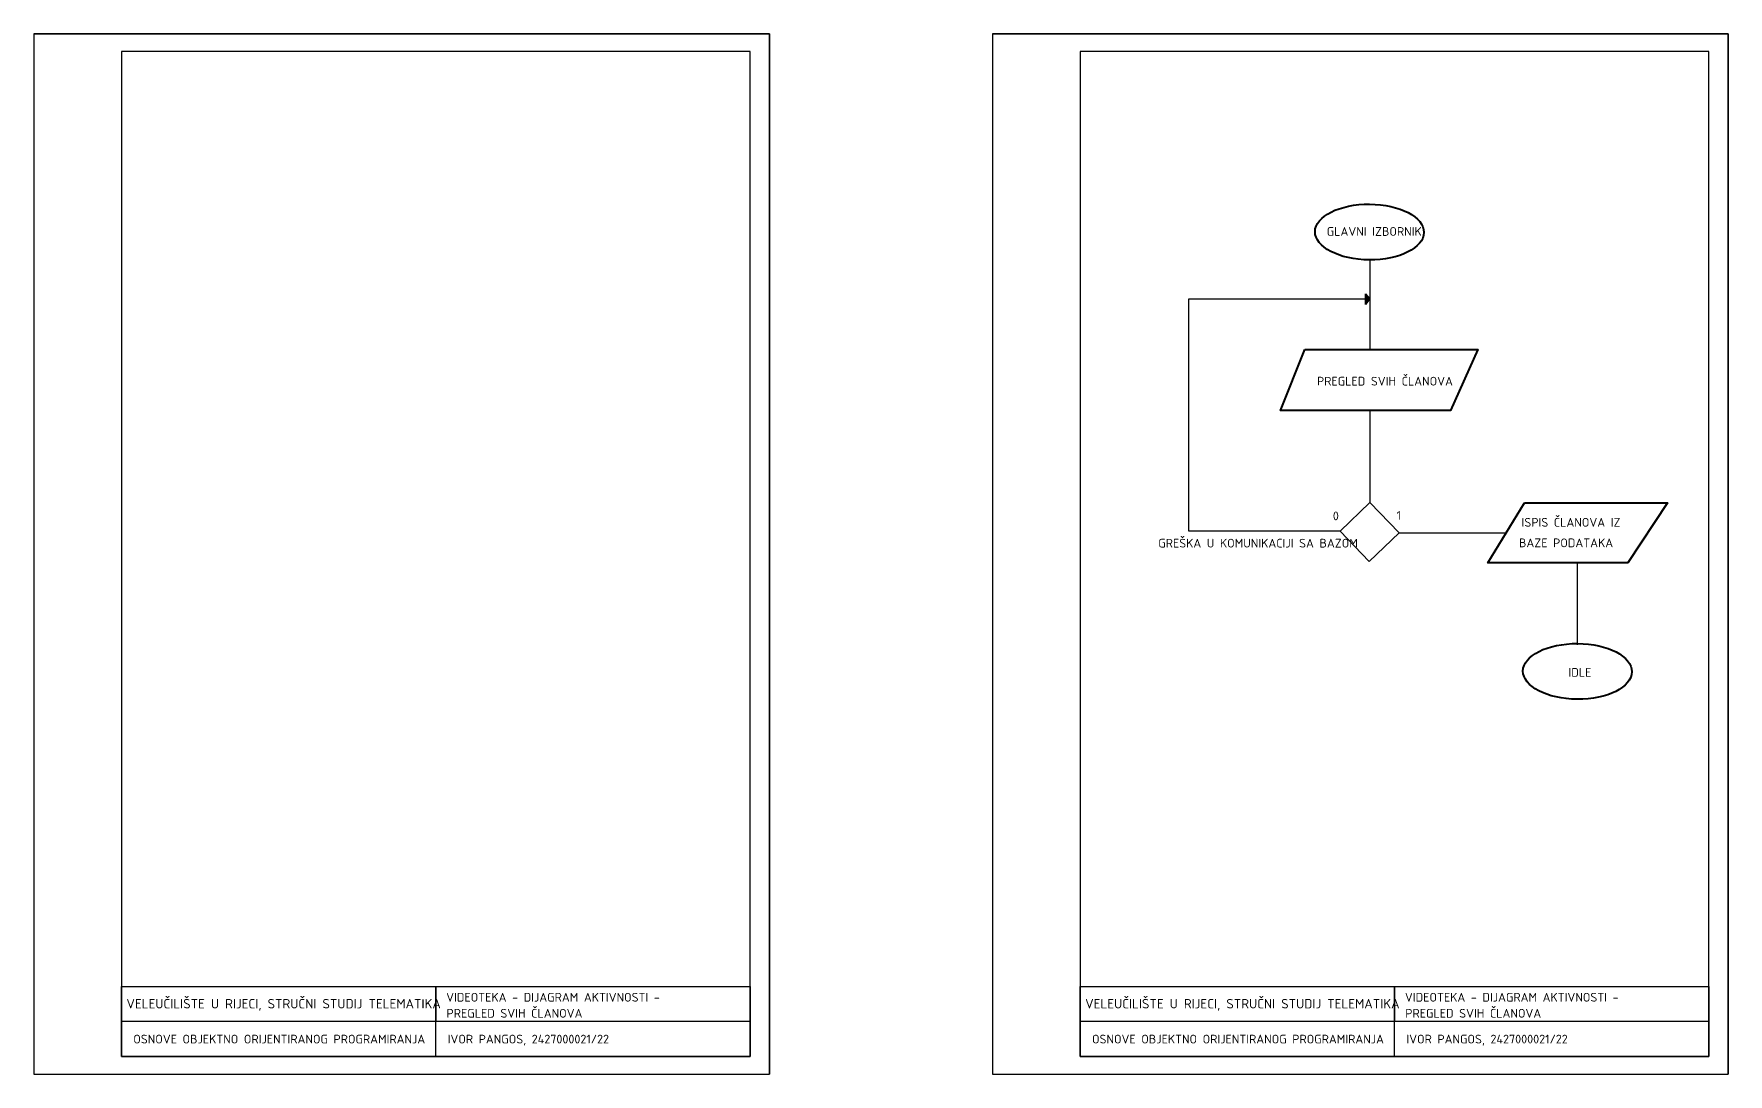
# Model space of a CAD drawing. Header units: millimetres. Extents: x -4325 to 12100, y -4000 to 50970.
# Drawn here: x -2737 to 2100, y 12000 to 14970 of the extents above; entities that cross this region are included whole.
import ezdxf

# ---------------------------------------------------------------- set-up
doc = ezdxf.new("R2010")
doc.units = ezdxf.units.MM
doc.header["$LTSCALE"] = 30
doc.layers.add('__DIJAGRAM_USE_CASE', color=20, linetype='Continuous', lineweight=40)
doc.layers.add('__VEZE', color=250, linetype='Continuous', lineweight=30)
for name, color, linetype in [('OKVIR', 7, 'Continuous'), ('OKVIR_unut-iRC', 7, 'Continuous'), ('OKVIR_unutarnji', 8, 'Continuous'), ('Pecat', 8, 'Continuous')]:
    doc.layers.add(name, color=color, linetype=linetype)
doc.styles.add('PECAT2', font='isocpeur.ttf')

# ---------------------------------------------------------------- blocks, each defined once
blk = doc.blocks.new('okvir 42x29.7')
for p, q in [((0, 2970), (2100, 2970)), ((2100, 2970), (2100, 0))]:
    blk.add_line(p, q)
at = {"color": 253}
for p, q in [((1147.5, 50), (1147.5, 250)), ((1147.5, 250), (1147.5, 150)), ((2045, 150), (250, 150))]:
    blk.add_line(p, q, dxfattribs=at)
at = {"color": 0}
blk.add_lwpolyline([(0, 0), (2100, 0), (2100, 2970), (0, 2970)], close=True, dxfattribs=at)
blk.add_lwpolyline([(250, 50), (250, 250), (2045, 250), (2045, 50), (250, 50)])
at = {"layer": 'OKVIR_unut-iRC', "color": 0}
blk.add_line((250, 50), (250, 110), dxfattribs=at)
at = {"layer": 'OKVIR_unutarnji'}
blk.add_lwpolyline([(250, 50), (2045, 50), (2045, 2920), (250, 2920)], close=True, dxfattribs=at)

msp = doc.modelspace()

# ---------------------------------------------------------------- hatches: boundary and pattern name
at = {"layer": '__VEZE'}
h = msp.add_hatch(color=256, dxfattribs=at)
h.dxf.hatch_style = 1
h.paths.add_polyline_path([(1077.3, 14213.1), (1064.8, 14227.6), (1064.8, 14213.1)])
h = msp.add_hatch(color=256, dxfattribs=at)
h.dxf.hatch_style = 1
h.paths.add_polyline_path([(1064.8, 14197.2), (1077.3, 14213.1), (1064.8, 14213.1)])

# ---------------------------------------------------------------- linework, layer by layer
at = {"layer": '__DIJAGRAM_USE_CASE'}
for points in [[(891, 14069.3), (1385.6, 14069.3), (1307.5, 13894.9), (821.5, 13894.9), (891, 14069.3)], [(1518.6, 13631.2), (1927.3, 13631.2), (1813.7, 13459.5), (1413.6, 13459.5), (1518.6, 13631.2)]]:
    msp.add_lwpolyline(points, dxfattribs=at)
for centre in [(1075.9, 14404.3), (1669.7, 13149.8)]:
    msp.add_ellipse(centre, major_axis=(-155.4, 1.1), ratio=0.511895, dxfattribs=at)
at = {"layer": '__VEZE'}
for p, q in [((1077.3, 14325.6), (1077.3, 14069.3)), ((1077.3, 13894.9), (1077.3, 13631.9)), ((1160.4, 13545.3), (1466.1, 13545.3)), ((1669, 13459.5), (1669, 13225.9))]:
    msp.add_line(p, q, dxfattribs=at)
msp.add_lwpolyline([(992, 13549.9), (560.1, 13549.9), (560.1, 14213.1), (1077.3, 14213.1), (1064.8, 14197.2), (1064.8, 14227.6), (1077.3, 14213.1)], dxfattribs=at)
msp.add_lwpolyline([(1077.3, 13631.9), (1160.4, 13545.3), (1075.1, 13463.4), (992, 13549.9)], close=True, dxfattribs=at)

# ---------------------------------------------------------------- block references
at = {"layer": 'OKVIR'}
for p in [(-2737.5, 12000), (0, 12000)]:
    msp.add_blockref('okvir 42x29.7', p, dxfattribs=at)

# ---------------------------------------------------------------- texts
at = {"layer": 'Pecat', "color": 7, "style": 'PECAT2'}
for s, height, p in [('GLAVNI IZBORNIK', 25, (954, 14393.4)), ('PREGLED SVIH ČLANOVA', 25, (926.1, 13965.9)), ('0', 25, (971.4, 13581.3)), ('1', 25, (1153.5, 13582.7)), ('ISPIS ČLANOVA IZ', 25, (1510.2, 13562.9)), ('GREŠKA U KOMUNIKACIJI SA BAZOM', 25, (472.9, 13503.4)), ('BAZE PODATAKA', 25, (1502.8, 13504.3)), ('IDLE', 25, (1644.1, 13134.5)), ('VELEUČILIŠTE U RIJECI, STRUČNI STUDIJ TELEMATIKA', 27, (-2473.3, 12187.5)), ('VIDEOTEKA - DIJAGRAM AKTIVNOSTI -', 25, (-1560.3, 12206.9)), ('PREGLED SVIH ČLANOVA', 25, (-1559.3, 12161.1)), ('VELEUČILIŠTE U RIJECI, STRUČNI STUDIJ TELEMATIKA', 27, (264.2, 12187.5)), ('VIDEOTEKA - DIJAGRAM AKTIVNOSTI -', 25, (1177.2, 12206.9)), ('PREGLED SVIH ČLANOVA', 25, (1178.2, 12161.1)), ('OSNOVE OBJEKTNO ORIJENTIRANOG PROGRAMIRANJA', 25, (-2453.7, 12087.5)), ('IVOR PANGOS, 2427000021/22', 25, (-1556.2, 12087.5)), ('OSNOVE OBJEKTNO ORIJENTIRANOG PROGRAMIRANJA', 25, (283.8, 12087.5)), ('IVOR PANGOS, 2427000021/22', 25, (1181.3, 12087.5))]:
    msp.add_text(s, height=height, dxfattribs=at).set_placement(p)

doc.saveas('drawing.dxf')
